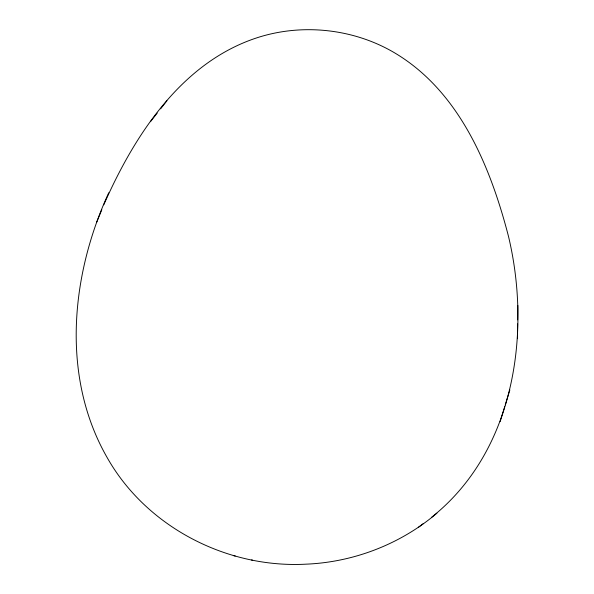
<?xml version="1.0" encoding="UTF-8"?>
<svg xmlns="http://www.w3.org/2000/svg" width="594" height="594" viewBox="0 0 594 594"><rect width="100%" height="100%" fill="white"/><g stroke="black" fill="none" stroke-linecap="round" stroke-linejoin="round"><path stroke-width="0.89" d="M431.741 517.159C514.107 451.626 531.808 333.977 508.464 236.271C490.473 166.869 459.927 92.397 395.923 53.638C354.239 28.393 301.099 22.735 255.004 38.447C180.502 63.781 133.992 136.175 103.779 204.833M517.641 319.862L517.827 305.39M517.433 338.691L517.626 323.886M500.118 421.673L504.707 406.734M505.256 404.915L509.86 389.931M108.739 192.783C70.886 274.955 60.744 376.707 107.202 457.662C146.532 527.22 227.272 568.614 306.541 564.137L308.048 564.077C355.041 561.694 401.047 543.71 436.924 513.186M96.644 222.29L101.826 209.712M150.468 121.696L157.217 113.083M160.595 108.858L166.899 100.817M418.325 527.398L423.121 523.715M251.566 559.964L252.636 560.209M233.308 555.553L235.202 555.999"/></g></svg>
